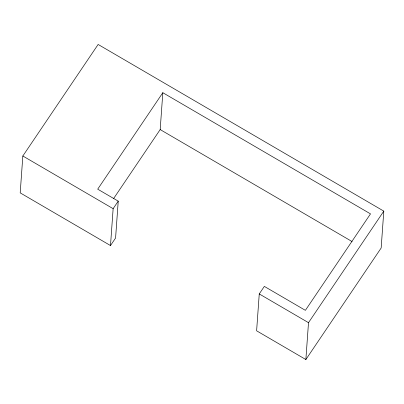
<?xml version="1.0" encoding="UTF-8"?>
<svg xmlns="http://www.w3.org/2000/svg" width="404" height="404" viewBox="0 0 404 404"><rect width="100%" height="100%" fill="white"/><g stroke="black" fill="none" stroke-linecap="round" stroke-linejoin="round"><path stroke-width="0.61" d="M22.841 155.994L20.2 192.87L110.494 245.556L115.584 238.017L118.226 201.142L97.702 189.168L162.822 92.703L370.503 213.878L305.384 310.343L264.342 286.396L259.252 293.93L256.611 330.805L305.863 359.545L381.159 248.006L383.8 211.13L98.137 44.455L22.841 155.994L113.14 208.676L110.494 245.556M113.716 198.409L160.181 129.578L162.822 92.703M305.863 359.545L308.505 322.67L383.8 211.13M113.14 208.676L118.226 201.142M160.181 129.578L352.051 241.531M259.252 293.93L308.505 322.67"/></g></svg>
